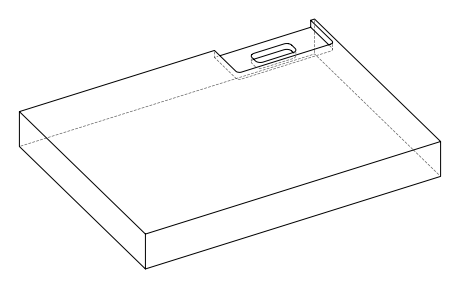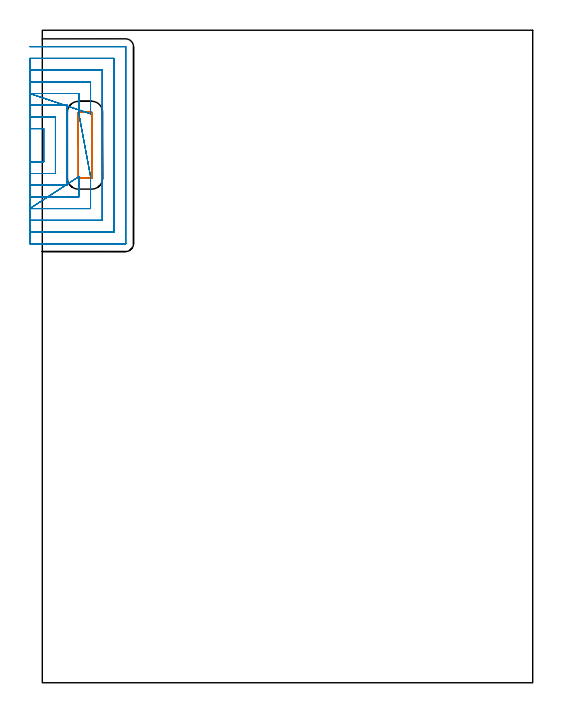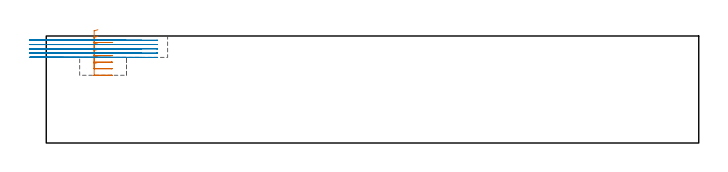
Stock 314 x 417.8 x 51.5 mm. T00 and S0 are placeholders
(PLAN: 2 operations, 1 tool changes, 23.2 min)
(1 MILL_RECTANGULAR_POCKET | POCKET_RECTANGULAR_STRAIGHT | UGT0201_131 | Follow Part, ap 3.475, ae 75% | 1.82 min | 23118 mm3)
(2 MILL_SLOT | SLOT_PARTIAL_RECTANGULAR | UGT0201_101 | Follow Part, ap 2.5, ae 75% | 21.39 min | 69222 mm3)
(TOOL UGT0201_131 | Carbide End Mill 13.9 | D13.9 FL30 Z4)
(TOOL UGT0201_101 | End Mill 10 mm | D10 FL12 Z2)
(OP 1 MILL_RECTANGULAR_POCKET)
G17 G21 G94 G90
T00 M6
G54
G17 G0 G90 X24.868 Y365.35 S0 M3
G43 Z61.5 H0
Z54.5
G94 G1 X23.077 Z54.02 F250.
X23.05 Y365.323 Z54.01
Y344.2 Z48.35
Y323.1 F500.
X23.048 Y323.07
X23.07 Y323.048
X23.1 Y323.05
X31.6
X31.63 Y323.048
X31.652 Y323.07
X31.65 Y323.1
Y365.3
X31.652 Y365.33
X31.63 Y365.352
X31.6 Y365.35
X23.1
X23.07 Y365.352
X23.048 Y365.33
X23.05 Y365.3
Y344.2
Y343.2
G0 X24.868 Y365.35 Z51.35
G1 X23.077 Z50.87 F250.
X23.05 Y365.323 Z50.86
Y344.2 Z45.2
Y323.1 F500.
X23.048 Y323.07
X23.07 Y323.048
X23.1 Y323.05
X31.6
X31.63 Y323.048
X31.652 Y323.07
X31.65 Y323.1
Y365.3
X31.652 Y365.33
X31.63 Y365.352
X31.6 Y365.35
X23.1
X23.07 Y365.352
X23.048 Y365.33
X23.05 Y365.3
Y344.2
Y343.2
G0 X24.868 Y365.35 Z48.2
G1 X23.077 Z47.72 F250.
X23.05 Y365.323 Z47.71
Y344.2 Z42.05
Y323.1 F500.
X23.048 Y323.07
X23.07 Y323.048
X23.1 Y323.05
X31.6
X31.63 Y323.048
X31.652 Y323.07
X31.65 Y323.1
Y365.3
X31.652 Y365.33
X31.63 Y365.352
X31.6 Y365.35
X23.1
X23.07 Y365.352
X23.048 Y365.33
X23.05 Y365.3
Y344.2
Y343.2
G0 X24.868 Y365.35 Z45.05
G1 X23.077 Z44.57 F250.
X23.05 Y365.323 Z44.56
Y344.2 Z38.9
Y323.1 F500.
X23.048 Y323.07
X23.07 Y323.048
X23.1 Y323.05
X31.6
X31.63 Y323.048
X31.652 Y323.07
X31.65 Y323.1
Y365.3
X31.652 Y365.33
X31.63 Y365.352
X31.6 Y365.35
X23.1
X23.07 Y365.352
X23.048 Y365.33
X23.05 Y365.3
Y344.2
Y343.2
G0 X24.868 Y365.35 Z41.9
G1 X23.077 Z41.42 F250.
X23.05 Y365.323 Z41.41
Y344.2 Z35.75
Y323.1 F500.
X23.048 Y323.07
X23.07 Y323.048
X23.1 Y323.05
X31.6
X31.63 Y323.048
X31.652 Y323.07
X31.65 Y323.1
Y365.3
X31.652 Y365.33
X31.63 Y365.352
X31.6 Y365.35
X23.1
X23.07 Y365.352
X23.048 Y365.33
X23.05 Y365.3
Y344.2
Y343.2
G0 X24.868 Y365.35 Z38.75
G1 X23.077 Z38.27 F250.
X23.05 Y365.323 Z38.26
Y344.2 Z32.6
Y323.1 F500.
X23.048 Y323.07
X23.07 Y323.048
X23.1 Y323.05
X31.6
X31.63 Y323.048
X31.652 Y323.07
X31.65 Y323.1
Y365.3
X31.652 Y365.33
X31.63 Y365.352
X31.6 Y365.35
X23.1
X23.07 Y365.352
X23.048 Y365.33
X23.05 Y365.3
Y344.2
Y343.2
G0 Z61.5
M5
M2
(OP 2 MILL_SLOT)
G17 G21 G94 G90
T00 M6
G54
G17 G0 G90 X-8. Y333.6 S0 M3
G43 Z61.5 H0
Z49.44
G94 G1 X-5. F250.
X0.9 F500.
Y354.8
X-5.
X-8. F250.
Y326.1
X-5.
X8.4 F500.
Y362.3
X-5.
X-8. F250.
Y318.6
X-5.
X15.9 F500.
Y369.8
X-5.
X-8. F250.
Y311.1
X-5.
X23.4 F500.
Y321.088
Y324.088 F250.
X-8. Y303.6 F500.
X-5. F250.
X30.9 F500.
Y321.099
Y324.099 F250.
X23.4 Y364.312 F500.
Y367.312 F250.
Y377.3 F500.
X-5.
X-8. F250.
X30.9 Y364.301 F500.
Y367.301 F250.
Y384.8 F500.
X-5.
X-8. F250.
Y296.1
X-5.
X38.4 F500.
Y392.3
X-5.
X-8. F250.
Y288.6
X-5.
X45.9 F500.
Y399.8
X-5.
X-8. F250.
Y281.1
X-5.
X53.3 F500.
X53.355 Y281.105
X53.395 Y281.145
X53.4 Y281.2
Y407.2
X53.395 Y407.255
X53.355 Y407.295
X53.3 Y407.3
X-5.
X-8. F250.
G0 Y333.6 Z47.38
G1 X-5.
X0.9 F500.
Y354.8
X-5.
X-8. F250.
Y326.1
X-5.
X8.4 F500.
Y362.3
X-5.
X-8. F250.
Y318.6
X-5.
X15.9 F500.
Y369.8
X-5.
X-8. F250.
Y311.1
X-5.
X23.4 F500.
Y321.088
Y324.088 F250.
X-8. Y303.6 F500.
X-5. F250.
X30.9 F500.
Y321.099
Y324.099 F250.
X23.4 Y364.312 F500.
Y367.312 F250.
Y377.3 F500.
X-5.
X-8. F250.
X30.9 Y364.301 F500.
Y367.301 F250.
Y384.8 F500.
X-5.
X-8. F250.
Y296.1
X-5.
X38.4 F500.
Y392.3
X-5.
X-8. F250.
Y288.6
X-5.
X45.9 F500.
Y399.8
X-5.
X-8. F250.
Y281.1
X-5.
X53.3 F500.
X53.355 Y281.105
X53.395 Y281.145
X53.4 Y281.2
Y407.2
X53.395 Y407.255
X53.355 Y407.295
X53.3 Y407.3
X-5.
X-8. F250.
G0 Y333.6 Z45.32
G1 X-5.
X0.9 F500.
Y354.8
X-5.
X-8. F250.
Y326.1
X-5.
X8.4 F500.
Y362.3
X-5.
X-8. F250.
Y318.6
X-5.
X15.9 F500.
Y369.8
X-5.
X-8. F250.
Y311.1
X-5.
X23.4 F500.
Y321.088
Y324.088 F250.
X-8. Y303.6 F500.
X-5. F250.
X30.9 F500.
Y321.099
Y324.099 F250.
X23.4 Y364.312 F500.
Y367.312 F250.
Y377.3 F500.
X-5.
X-8. F250.
X30.9 Y364.301 F500.
Y367.301 F250.
Y384.8 F500.
X-5.
X-8. F250.
Y296.1
X-5.
X38.4 F500.
Y392.3
X-5.
X-8. F250.
Y288.6
X-5.
X45.9 F500.
Y399.8
X-5.
X-8. F250.
Y281.1
X-5.
X53.3 F500.
X53.355 Y281.105
X53.395 Y281.145
X53.4 Y281.2
Y407.2
X53.395 Y407.255
X53.355 Y407.295
X53.3 Y407.3
X-5.
X-8. F250.
G0 Y333.6 Z43.26
G1 X-5.
X0.9 F500.
Y354.8
X-5.
X-8. F250.
Y326.1
X-5.
X8.4 F500.
Y362.3
X-5.
X-8. F250.
Y318.6
X-5.
X15.9 F500.
Y369.8
X-5.
X-8. F250.
Y311.1
X-5.
X23.4 F500.
Y321.088
Y324.088 F250.
X-8. Y303.6 F500.
X-5. F250.
X30.9 F500.
Y321.099
Y324.099 F250.
X23.4 Y364.312 F500.
Y367.312 F250.
Y377.3 F500.
X-5.
X-8. F250.
X30.9 Y364.301 F500.
Y367.301 F250.
Y384.8 F500.
X-5.
X-8. F250.
Y296.1
X-5.
X38.4 F500.
Y392.3
X-5.
X-8. F250.
Y288.6
X-5.
X45.9 F500.
Y399.8
X-5.
X-8. F250.
Y281.1
X-5.
X53.3 F500.
X53.355 Y281.105
X53.395 Y281.145
X53.4 Y281.2
Y407.2
X53.395 Y407.255
X53.355 Y407.295
X53.3 Y407.3
X-5.
X-8. F250.
G0 Y333.6 Z41.2
G1 X-5.
X0.9 F500.
Y354.8
X-5.
X-8. F250.
Y326.1
X-5.
X8.4 F500.
Y362.3
X-5.
X-8. F250.
Y318.6
X-5.
X15.9 F500.
Y369.8
X-5.
X-8. F250.
Y311.1
X-5.
X23.4 F500.
Y321.088
Y324.088 F250.
X-8. Y303.6 F500.
X-5. F250.
X30.9 F500.
Y321.099
Y324.099 F250.
X23.4 Y364.312 F500.
Y367.312 F250.
Y377.3 F500.
X-5.
X-8. F250.
X30.9 Y364.301 F500.
Y367.301 F250.
Y384.8 F500.
X-5.
X-8. F250.
Y296.1
X-5.
X38.4 F500.
Y392.3
X-5.
X-8. F250.
Y288.6
X-5.
X45.9 F500.
Y399.8
X-5.
X-8. F250.
Y281.1
X-5.
X53.3 F500.
X53.355 Y281.105
X53.395 Y281.145
X53.4 Y281.2
Y407.2
X53.395 Y407.255
X53.355 Y407.295
X53.3 Y407.3
X-5.
X-8. F250.
G0 Z61.5
M5
M2
